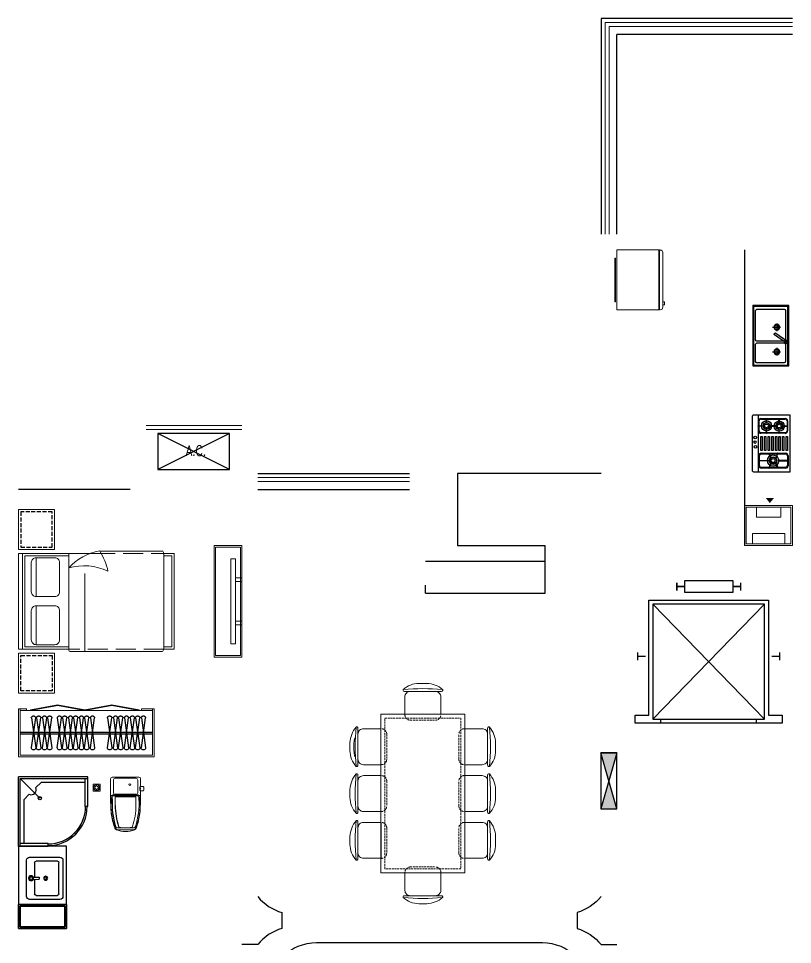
# Model space of a CAD drawing. Extents: x 109296 to 210174, y -14588 to 29909.
# Drawn here: x 186274 to 195974, y 10662 to 22262 of the extents above; entities that cross this region are included whole.
import ezdxf
from ezdxf.enums import TextEntityAlignment as Align

# ---------------------------------------------------------------- set-up
doc = ezdxf.new("R2010")
doc.units = 0
doc.header["$LTSCALE"] = 1000
doc.header["$MEASUREMENT"] = 0
doc.linetypes.add('ACAD_ISO02W100', pattern=[15, 12, -3])
doc.linetypes.add('DASH', pattern=[0.35, 0.25, -0.1])
for name, color, linetype in [('14PUB_DIM', 14, 'Continuous'), ('fd', 4, 'Continuous'), ('hz', 254, 'Continuous'), ('STAIR', 2, 'Continuous'), ('厨卫', 154, 'Continuous'), ('厨卫设备', 6, 'Continuous'), ('平面洁具', 9, 'Continuous'), ('洁具', 150, 'Continuous'), ('看线', 5, 'Continuous'), ('空调', 8, 'Continuous'), ('管井', 236, 'Continuous'), ('虚线', 251, 'Continuous'), ('铺地', 8, 'Continuous')]:
    doc.layers.add(name, color=color, linetype=linetype)
for name, color, linetype, lineweight in [('Text-I', 7, 'Continuous', 5), ('五金', 136, 'Continuous', 9), ('家具', 33, 'Continuous', 9), ('房建名称', 7, 'Continuous', 0), ('移动家具', 41, 'Continuous', 20)]:
    doc.layers.add(name, color=color, linetype=linetype, lineweight=lineweight)
doc.styles.add('DIM_FONT', font='SIMPLEX.shx', dxfattribs={"width": 0.8})

# ---------------------------------------------------------------- blocks, each defined once
blk = doc.blocks.new('A$C45025D1E')
for p, q in [((1620, 50), (220, 1490)), ((1620, 1490), (220, 50)), ((320, 0), (320, 50)), ((1520, 0), (1520, 50))]:
    blk.add_line(p, q)
at = {"const_width": 18}
for points in [[(520, 1760), (520, 1660)], [(1320, 1760), (1320, 1660)], [(620, 1710), (520, 1710)], [(1220, 1710), (1320, 1710)], [(30, 885), (30, 785)], [(130, 835), (30, 835)], [(1710, 835), (1810, 835)], [(1810, 885), (1810, 785)]]:
    blk.add_lwpolyline(points, dxfattribs=at)
for points in [[(1220, 1635), (1220, 1785), (620, 1785), (620, 1635)], [(1670, 100), (1670, 1540), (170, 1540), (170, 100), (0, 100), (0, 0), (1840, 0), (1840, 100)], [(220, 50), (220, 1490), (1620, 1490), (1620, 50)]]:
    blk.add_lwpolyline(points, close=True)
blk = doc.blocks.new('ddfdf')
at = {"layer": '洁具', "color": 0}
for p, q in [((15801, -30110), (15801, -30822)), ((16261, -30111), (15801, -30110)), ((15856, -30159), (16163, -30159)), ((15952, -30159), (15957, -30157)), ((15968, -30208), (15952, -30159)), ((15957, -30157), (15973, -30206)), ((16062, -30157), (16046, -30206)), ((16051, -30208), (16067, -30159)), ((16067, -30159), (16062, -30157)), ((16201, -30822), (16202, -30111)), ((16271, -30121), (16271, -30812)), ((15826, -30314), (15826, -30189)), ((15829, -30248), (15829, -30252)), ((15947, -30248), (15829, -30248)), ((15829, -30252), (15947, -30252)), ((15834, -30314), (15834, -30189)), ((15856, -30167), (16163, -30167)), ((15947, -30252), (15947, -30248)), ((15973, -30206), (15968, -30208)), ((16046, -30206), (16051, -30208)), ((16072, -30252), (16072, -30248)), ((16072, -30248), (16190, -30248)), ((16190, -30253), (16072, -30252)), ((16185, -30189), (16185, -30315)), ((16190, -30248), (16190, -30253)), ((16193, -30189), (16193, -30315)), ((15832, -30556), (15832, -30379)), ((15832, -30379), (15849, -30379)), ((15849, -30379), (15849, -30556)), ((16163, -30337), (15856, -30336)), ((16163, -30345), (15856, -30344)), ((15878, -30556), (15878, -30380)), ((15878, -30380), (15894, -30380)), ((15894, -30380), (15894, -30556)), ((15923, -30556), (15923, -30380)), ((15923, -30380), (15940, -30380)), ((15940, -30380), (15940, -30556)), ((15968, -30295), (15952, -30344)), ((15952, -30344), (15957, -30346)), ((15957, -30346), (15973, -30297)), ((15973, -30297), (15968, -30295)), ((15968, -30556), (15968, -30380)), ((15968, -30380), (15985, -30380)), ((15985, -30380), (15985, -30556)), ((16014, -30556), (16014, -30380)), ((16014, -30380), (16030, -30380)), ((16030, -30380), (16030, -30556)), ((16046, -30297), (16051, -30295)), ((16062, -30346), (16046, -30297)), ((16051, -30295), (16067, -30344)), ((16059, -30556), (16059, -30380)), ((16059, -30380), (16076, -30380)), ((16067, -30344), (16062, -30346)), ((16076, -30380), (16076, -30556)), ((16104, -30556), (16104, -30380)), ((16104, -30380), (16121, -30380)), ((16121, -30380), (16121, -30556)), ((16150, -30556), (16150, -30380)), ((16150, -30380), (16166, -30380)), ((16166, -30380), (16166, -30556)), ((15849, -30556), (15832, -30556)), ((15861, -30594), (16167, -30595)), ((15861, -30602), (16167, -30603)), ((15894, -30556), (15878, -30556)), ((15940, -30556), (15923, -30556)), ((15937, -30595), (15937, -30654)), ((15942, -30595), (15937, -30595)), ((15942, -30654), (15942, -30595)), ((15985, -30556), (15968, -30556)), ((16030, -30556), (16014, -30556)), ((16076, -30556), (16059, -30556)), ((16095, -30595), (16095, -30654)), ((16099, -30595), (16095, -30595)), ((16099, -30654), (16099, -30595)), ((16121, -30556), (16104, -30556)), ((16166, -30556), (16150, -30556)), ((15829, -30682), (15829, -30686)), ((15904, -30682), (15829, -30682)), ((15829, -30686), (15904, -30686)), ((15831, -30750), (15831, -30624)), ((15839, -30750), (15839, -30624)), ((15904, -30686), (15904, -30682)), ((15937, -30654), (15942, -30654)), ((15937, -30780), (15937, -30720)), ((15937, -30720), (15942, -30720)), ((15942, -30720), (15942, -30780)), ((15968, -30684), (15968, -30688)), ((16063, -30684), (15968, -30684)), ((15968, -30688), (16063, -30688)), ((16063, -30688), (16063, -30684)), ((16095, -30654), (16099, -30654)), ((16095, -30780), (16095, -30720)), ((16095, -30720), (16099, -30720)), ((16099, -30720), (16099, -30780)), ((16126, -30690), (16126, -30685)), ((16126, -30685), (16199, -30685)), ((16199, -30690), (16126, -30690)), ((16189, -30625), (16189, -30750)), ((16197, -30625), (16197, -30750)), ((16199, -30685), (16199, -30690)), ((15801, -30822), (16261, -30822)), ((16167, -30772), (15861, -30772)), ((16167, -30780), (15861, -30780)), ((15942, -30780), (15937, -30780)), ((16099, -30780), (16095, -30780))]:
    blk.add_line(p, q, dxfattribs=at)
for centre, radius in [((16013, -30253), 70.1), ((16013, -30253), 47.3), ((16013, -30253), 41.8), ((16013, -30253), 25.3), ((16235, -30426), 16.2), ((16240, -30485), 16.2), ((15936, -30685), 63.7), ((16096, -30687), 63.7), ((16238, -30542), 16.2), ((15936, -30685), 43), ((15936, -30685), 38), ((15936, -30685), 23), ((16096, -30687), 43), ((16096, -30687), 38), ((16096, -30687), 23)]:
    blk.add_circle(centre, radius, dxfattribs=at)
for centre, radius, start, end in [((15856, -30189), 30, 89.961, 179.961), ((16163, -30189), 30, 359.961, 89.961), ((16261, -30121), 10, 0, 89.961), ((15856, -30189), 22, 89.961, 179.961), ((16163, -30189), 22, 359.961, 89.961), ((15856, -30314), 30, 179.961, 269.961), ((15856, -30314), 22, 179.961, 269.961), ((16163, -30315), 30, 269.961, 359.961), ((16163, -30315), 22, 269.961, 359.961), ((15861, -30624), 30, 89.961, 179.961), ((15861, -30624), 22, 89.961, 179.961), ((16167, -30625), 30, 359.961, 89.961), ((16167, -30625), 22, 359.961, 89.961), ((15861, -30750), 30, 179.961, 269.961), ((15861, -30750), 22, 179.961, 269.961), ((16167, -30750), 30, 269.961, 359.961), ((16167, -30750), 22, 269.961, 359.961), ((16261, -30812), 10, 269.961, 0)]:
    blk.add_arc(centre, radius, start, end, dxfattribs=at)
blk = doc.blocks.new('A$C1BE601A8')
at = {"layer": '洁具', "color": 0}
for p, q in [((0, 0), (0, 450)), ((0, 450), (757, 450)), ((10, 10), (10, 440)), ((10, 440), (747, 440)), ((41, 393), (41, 50)), ((273, 408), (56, 408)), ((178, 248), (178, 348)), ((288, 50), (288, 393)), ((315, 427), (293, 411)), ((293, 411), (390, 273)), ((311, 393), (311, 50)), ((412, 288), (315, 427)), ((695, 408), (326, 408)), ((486, 248), (486, 348)), ((710, 50), (710, 393)), ((747, 440), (747, 10)), ((757, 450), (757, 0)), ((226, 300), (130, 300)), ((534, 300), (438, 300)), ((757, 0), (0, 0)), ((747, 10), (10, 10)), ((56, 35), (273, 35)), ((326, 35), (695, 35))]:
    blk.add_line(p, q, dxfattribs=at)
for centre, radius in [((178, 300), 36.1), ((178, 300), 27.1), ((486, 300), 36.1), ((486, 300), 27.1)]:
    blk.add_circle(centre, radius, dxfattribs=at)
for centre, radius, start, end in [((56, 393), 15, 90, 180), ((273, 393), 15, 0, 90), ((304, 419), 21.7, 342.6068, 267.3353), ((326, 393), 15, 90, 180), ((695, 393), 15, 0, 90), ((401, 281), 13.3, 214.971, 34.971), ((56, 50), 15, 180, 270), ((273, 50), 15, 270, 0), ((326, 50), 15, 180, 270), ((695, 50), 15, 270, 0)]:
    blk.add_arc(centre, radius, start, end, dxfattribs=at)
blk = doc.blocks.new('A$C6CE46E26')
at = {"layer": 'fd'}
blk.add_lwpolyline([(0, 284, 100, 0, 0), (62, 284, 0, 0, 0)], format="xyseb", dxfattribs=at)
at = {"layer": '家具', "color": 0}
for p, q in [((445, 98), (445, 502)), ((572, 502), (445, 502)), ((112, 452), (239, 452)), ((239, 148), (239, 452)), ((112, 148), (239, 148)), ((572, 98), (445, 98))]:
    blk.add_line(p, q, dxfattribs=at)
for points in [[(592, 0), (592, 600), (92, 600), (92, 0)], [(572, 20), (572, 580), (112, 580), (112, 20)]]:
    blk.add_lwpolyline(points, close=True, dxfattribs=at)
blk = doc.blocks.new('111')
at = {"layer": '空调', "linetype": 'ACAD_ISO02W100'}
for p, q in [((1000, 0), (0, 500)), ((1000, 500), (0, 0))]:
    blk.add_line(p, q, dxfattribs=at)
blk.add_lwpolyline([(0, 500), (0, 0), (1000, 0), (1000, 500)], close=True, dxfattribs=at)
at = {"layer": 'Text-I', "style": 'DIM_FONT', "width": 0.8}
blk.add_text('A.C.', height=140, dxfattribs=at).set_placement((675, 262), align=Align.MIDDLE_RIGHT)
blk = doc.blocks.new('A$C40221361')
at = {"color": 0}
for p, q in [((1023, 1725), (563, 1725)), ((1023, 1725), (563, 1725)), ((1610, 1725), (1150, 1725)), ((1610, 1725), (1150, 1725)), ((2196, 1725), (1736, 1725)), ((2196, 1725), (1736, 1725)), ((568, 1438), (1018, 1438)), ((1155, 1438), (1605, 1438)), ((1741, 1439), (2191, 1439)), ((100, 683), (100, 1143)), ((100, 683), (100, 1143)), ((386, 1138), (386, 688)), ((2373, 1138), (2373, 688)), ((2659, 683), (2659, 1143)), ((2659, 683), (2659, 1143)), ((1018, 388), (568, 388)), ((1605, 388), (1155, 388)), ((2191, 389), (1741, 389)), ((563, 100), (1023, 100)), ((563, 100), (1023, 100)), ((1150, 100), (1610, 100)), ((1150, 100), (1610, 100)), ((1736, 100), (2196, 100)), ((1736, 100), (2196, 100))]:
    blk.add_line(p, q, dxfattribs=at)
at = {"color": 0, "linetype": 'DASH', "ltscale": 0.1}
for p, q in [((950, 1365), (635, 1365)), ((950, 1365), (635, 1365)), ((1537, 1365), (1222, 1365)), ((1537, 1365), (1222, 1365)), ((2124, 1365), (1809, 1365)), ((2124, 1365), (1809, 1365)), ((460, 756), (460, 1071)), ((460, 756), (460, 1071)), ((2299, 756), (2299, 1071)), ((2299, 756), (2299, 1071)), ((635, 460), (950, 460)), ((635, 460), (950, 460)), ((1222, 460), (1537, 460)), ((1222, 460), (1537, 460)), ((1809, 460), (2124, 460)), ((1809, 460), (2124, 460))]:
    blk.add_line(p, q, dxfattribs=at)
at = {"color": 0, "linetype": 'DASH'}
for p, q in [((1605, 388), (1605, 393)), ((1605, 388), (1605, 393)), ((2191, 389), (2191, 393)), ((2191, 389), (2191, 393))]:
    blk.add_line(p, q, dxfattribs=at)
at = {"color": 0}
for points in [[(1018, 1438), (1018, 1657, 0.414214), (950, 1725), (1023, 1725, 0.319431), (1041, 1737, 0.307703), (1039, 1748, 0.187559), (842, 1825), (743, 1825, 0.171658), (547, 1748, 0.324647), (544, 1737, 0.302537), (563, 1725), (635, 1725, 0.414214), (568, 1657), (568, 1438)], [(1605, 1439), (1605, 1657, 0.414214), (1537, 1725), (1610, 1725, 0.319431), (1628, 1737, 0.307703), (1625, 1748, 0.187559), (1429, 1825), (1330, 1825, 0.171658), (1134, 1748, 0.324647), (1131, 1737, 0.302537), (1150, 1725), (1222, 1725, 0.414214), (1155, 1657), (1155, 1438)], [(2191, 1439), (2191, 1657, 0.414214), (2124, 1725), (2196, 1725, 0.319431), (2215, 1737, 0.307703), (2212, 1748, 0.187559), (2016, 1825), (1917, 1825, 0.171658), (1721, 1748, 0.324647), (1718, 1737, 0.302537), (1736, 1725), (1809, 1725, 0.414214), (1741, 1657), (1741, 1439)], [(1155, 388), (1018, 388), (1018, 168, -0.414214), (950, 100), (1023, 100, -0.319431), (1041, 88, -0.307703), (1039, 76, -0.187559), (842, 0), (743, 0, -0.171658), (547, 76, -0.324647), (544, 88, -0.302537), (563, 100), (635, 100, -0.414214), (568, 168), (568, 388), (386, 388), (386, 1438)], [(386, 688), (168, 688, -0.414214), (100, 756), (100, 683, -0.319431), (88, 665, -0.307703), (76, 668, -0.187559), (0, 864), (0, 963, -0.171658), (76, 1159, -0.324647), (88, 1162, -0.302537), (100, 1143), (100, 1071, -0.414214), (168, 1138), (386, 1138)], [(2373, 688), (2592, 688, 0.414214), (2659, 756), (2659, 683, 0.319431), (2672, 665, 0.307703), (2683, 668, 0.187559), (2759, 864), (2759, 963, 0.171658), (2683, 1159, 0.324647), (2672, 1162, 0.302537), (2659, 1143), (2659, 1071, 0.414214), (2592, 1138), (2373, 1138)], [(1605, 388), (1605, 168, -0.414214), (1537, 100), (1610, 100, -0.319431), (1628, 88, -0.307703), (1625, 76, -0.187559), (1429, 0), (1330, 0, -0.171658), (1134, 76, -0.324647), (1131, 88, -0.302537), (1150, 100), (1222, 100, -0.414214), (1155, 168), (1155, 388)], [(2191, 389), (2191, 168, -0.414214), (2124, 100), (2196, 100, -0.319431), (2215, 88, -0.307703), (2212, 76, -0.187559), (2016, 0), (1917, 0, -0.171658), (1721, 76, -0.324647), (1718, 88, -0.302537), (1736, 100), (1809, 100, -0.414214), (1741, 168), (1741, 389)], [(918, 62, -0.079824), (842, 50), (744, 50, -0.059527), (682, 60, -0.059527)]]:
    blk.add_lwpolyline(points, format="xyb", dxfattribs=at)
for points in [[(568, 1438), (386, 1438), (386, 913)], [(1155, 1438), (1018, 1438)], [(2373, 913), (2373, 1438), (1155, 1438)], [(2373, 1438), (2373, 388), (1605, 388)]]:
    blk.add_lwpolyline(points, dxfattribs=at)
at = {"color": 0, "linetype": 'DASH', "ltscale": 0.1}
blk.add_lwpolyline([(436, 438), (436, 1388), (2323, 1388), (2323, 438)], close=True, dxfattribs=at)
at = {"color": 0}
for centre, start, end in [((793, -953), 84.8023, 95.1977), ((793, -953), 84.8023, 95.1977), ((1380, -953), 84.8023, 95.1977), ((1380, -953), 84.8023, 95.1977), ((1966, -953), 84.8023, 95.1977), ((1966, -953), 84.8023, 95.1977), ((2778, 913), 174.8023, 185.1977), ((2778, 913), 174.8023, 185.1977), ((-19, 913), 354.8023, 5.1977), ((-19, 913), 354.8023, 5.1977), ((793, 2778), 264.8023, 275.1977), ((793, 2778), 264.8023, 275.1977), ((1380, 2778), 264.8023, 275.1977), ((1380, 2778), 264.8023, 275.1977), ((1966, 2778), 264.8023, 275.1977), ((1966, 2778), 264.8023, 275.1977)]:
    blk.add_arc(centre, 2713, start, end, dxfattribs=at)
at = {"color": 0, "linetype": 'DASH', "ltscale": 0.1}
for centre, start, end in [((635, 1432), 180, 270), ((635, 1432), 180, 270), ((950, 1432), 270, 0), ((950, 1432), 270, 0), ((1222, 1432), 180, 270), ((1222, 1432), 180, 270), ((1537, 1432), 270, 0), ((1537, 1432), 270, 0), ((1809, 1432), 180, 270), ((1809, 1432), 180, 270), ((2124, 1432), 270, 0), ((2124, 1432), 270, 0), ((393, 1071), 0, 90), ((393, 1071), 0, 90), ((2367, 1071), 90, 180), ((2367, 1071), 90, 180), ((393, 756), 270, 0), ((393, 756), 270, 0), ((2367, 756), 180, 270), ((2367, 756), 180, 270), ((635, 393), 90, 180), ((635, 393), 90, 180), ((950, 393), 0, 90), ((950, 393), 0, 90), ((1222, 393), 90, 180), ((1537, 393), 0, 90), ((1537, 393), 0, 90), ((1809, 393), 90, 180), ((2124, 393), 0, 90), ((2124, 393), 0, 90)]:
    blk.add_arc(centre, 67.5, start, end, dxfattribs=at)
blk = doc.blocks.new('A$C18784298')
at = {"layer": '移动家具', "color": 251, "ltscale": 40}
for points in [[(0, 1066), (58, 1066), (58, 0), (0, 0)], [(58, 828), (140, 828), (140, 780), (58, 780)], [(58, 239), (140, 239), (140, 287), (58, 287)]]:
    blk.add_lwpolyline(points, close=True, dxfattribs=at)
blk = doc.blocks.new('ytjhgkj')
at = {"layer": '移动家具', "color": 0, "ltscale": 0.5}
blk.add_lwpolyline([(34949, 26116), (34599, 26116), (34599, 27516), (34949, 27516)], close=True, dxfattribs=at)
at = {"layer": '移动家具', "color": 0, "ltscale": 40}
blk.add_lwpolyline([(34929, 26136), (34619, 26136), (34619, 27496), (34929, 27496)], close=True, dxfattribs=at)
at = {"layer": '虚线', "xscale": -1}
blk.add_blockref('A$C18784298', (34739, 26283), dxfattribs=at)
blk = doc.blocks.new('yg2')
at = {"layer": '家具', "color": 0}
for p, q in [((429074, 225511), (429074, 226111)), ((430774, 226111), (429074, 226111)), ((429094, 226091), (430754, 226091)), ((429094, 225511), (429094, 226091)), ((430754, 225511), (430754, 226091)), ((430774, 225511), (430774, 226111)), ((429074, 225511), (429094, 225511)), ((429174, 225531), (429094, 225531)), ((429174, 225511), (429094, 225511)), ((429174, 225531), (429174, 225511)), ((430234, 225531), (430754, 225531)), ((430614, 225531), (430614, 225511)), ((430614, 225511), (430754, 225511)), ((430754, 225511), (430774, 225511))]:
    blk.add_line(p, q, dxfattribs=at)
for points in [[(429094, 225531), (430754, 225531), (430754, 226091), (429094, 226091)], [(429224, 225521), (429564, 225458), (429565, 225468), (429225, 225531)], [(429904, 225521), (429564, 225458), (429562, 225468), (429902, 225531)], [(429904, 225521), (430244, 225458), (430245, 225468), (429905, 225531)], [(430584, 225521), (430244, 225458), (430242, 225468), (430582, 225531)]]:
    blk.add_lwpolyline(points, close=True, dxfattribs=at)
at = {"layer": '虚线', "color": 0}
for p, q in [((429235, 225999), (429289, 225624)), ((429235, 225624), (429289, 225999)), ((429269, 226021), (429254, 226021)), ((429299, 225999), (429353, 225624)), ((429299, 225624), (429353, 225999)), ((429333, 226021), (429319, 226021)), ((429373, 225999), (429427, 225624)), ((429373, 225624), (429427, 225999)), ((429407, 226021), (429392, 226021)), ((429437, 225999), (429491, 225624)), ((429437, 225624), (429491, 225999)), ((429471, 226021), (429457, 226021)), ((429560, 225999), (429614, 225624)), ((429560, 225624), (429614, 225999)), ((429594, 226021), (429580, 226021)), ((429624, 225999), (429678, 225624)), ((429624, 225624), (429678, 225999)), ((429658, 226021), (429644, 226021)), ((429698, 225999), (429752, 225624)), ((429698, 225624), (429752, 225999)), ((429732, 226021), (429718, 226021)), ((429762, 225999), (429816, 225624)), ((429762, 225624), (429816, 225999)), ((429796, 226021), (429782, 226021)), ((429836, 225999), (429890, 225624)), ((429836, 225624), (429890, 225999)), ((429870, 226021), (429856, 226021)), ((429900, 225999), (429954, 225624)), ((429900, 225624), (429954, 225999)), ((429934, 226021), (429920, 226021)), ((429974, 225999), (430028, 225624)), ((429974, 225624), (430028, 225999)), ((430008, 226021), (429994, 226021)), ((430189, 225999), (430243, 225624)), ((430189, 225624), (430243, 225999)), ((430223, 226021), (430209, 226021)), ((430262, 225999), (430316, 225624)), ((430262, 225624), (430316, 225999)), ((430296, 226021), (430282, 226021)), ((430327, 225999), (430381, 225624)), ((430327, 225624), (430381, 225999)), ((430361, 226021), (430346, 226021)), ((430400, 225999), (430454, 225624)), ((430400, 225624), (430454, 225999)), ((430434, 226021), (430420, 226021)), ((430475, 225999), (430529, 225624)), ((430475, 225624), (430529, 225999)), ((430509, 226021), (430494, 226021)), ((430539, 225999), (430593, 225624)), ((430539, 225624), (430593, 225999)), ((430573, 226021), (430559, 226021)), ((430613, 225999), (430667, 225624)), ((430613, 225624), (430667, 225999)), ((430647, 226021), (430632, 226021)), ((429094, 225821), (430754, 225821)), ((429094, 225801), (430754, 225801)), ((429269, 225601), (429254, 225601)), ((429333, 225601), (429319, 225601)), ((429407, 225601), (429392, 225601)), ((429471, 225601), (429457, 225601)), ((429594, 225601), (429580, 225601)), ((429658, 225601), (429644, 225601)), ((429732, 225601), (429718, 225601)), ((429796, 225601), (429782, 225601)), ((429870, 225601), (429856, 225601)), ((429934, 225601), (429920, 225601)), ((430008, 225601), (429994, 225601)), ((430223, 225601), (430209, 225601)), ((430296, 225601), (430282, 225601)), ((430361, 225601), (430346, 225601)), ((430434, 225601), (430420, 225601)), ((430509, 225601), (430494, 225601)), ((430573, 225601), (430559, 225601)), ((430647, 225601), (430632, 225601))]:
    blk.add_line(p, q, dxfattribs=at)
for centre, start, end in [((429254, 226001), 90, 187.5946), ((429269, 226001), 352.4054, 90), ((429319, 226001), 90, 187.5946), ((429333, 226001), 352.4054, 90), ((429392, 226001), 90, 187.5946), ((429407, 226001), 352.4054, 90), ((429457, 226001), 90, 187.5946), ((429471, 226001), 352.4054, 90), ((429580, 226001), 90, 187.5946), ((429594, 226001), 352.4054, 90), ((429644, 226001), 90, 187.5946), ((429658, 226001), 352.4054, 90), ((429718, 226001), 90, 187.5946), ((429732, 226001), 352.4054, 90), ((429782, 226001), 90, 187.5946), ((429796, 226001), 352.4054, 90), ((429856, 226001), 90, 187.5946), ((429870, 226001), 352.4054, 90), ((429920, 226001), 90, 187.5946), ((429934, 226001), 352.4054, 90), ((429994, 226001), 90, 187.5946), ((430008, 226001), 352.4054, 90), ((430209, 226001), 90, 187.5946), ((430223, 226001), 352.4054, 90), ((430282, 226001), 90, 187.5946), ((430296, 226001), 352.4054, 90), ((430346, 226001), 90, 187.5946), ((430361, 226001), 352.4054, 90), ((430420, 226001), 90, 187.5946), ((430434, 226001), 352.4054, 90), ((430494, 226001), 90, 187.5946), ((430509, 226001), 352.4054, 90), ((430559, 226001), 90, 187.5946), ((430573, 226001), 352.4054, 90), ((430632, 226001), 90, 187.5946), ((430647, 226001), 352.4054, 90), ((429254, 225621), 172.4054, 270), ((429269, 225621), 270, 7.5946), ((429319, 225621), 172.4054, 270), ((429333, 225621), 270, 7.5946), ((429392, 225621), 172.4054, 270), ((429407, 225621), 270, 7.5946), ((429457, 225621), 172.4054, 270), ((429471, 225621), 270, 7.5946), ((429580, 225621), 172.4054, 270), ((429594, 225621), 270, 7.5946), ((429644, 225621), 172.4054, 270), ((429658, 225621), 270, 7.5946), ((429718, 225621), 172.4054, 270), ((429732, 225621), 270, 7.5946), ((429782, 225621), 172.4054, 270), ((429796, 225621), 270, 7.5946), ((429856, 225621), 172.4054, 270), ((429870, 225621), 270, 7.5946), ((429920, 225621), 172.4054, 270), ((429934, 225621), 270, 7.5946), ((429994, 225621), 172.4054, 270), ((430008, 225621), 270, 7.5946), ((430209, 225621), 172.4054, 270), ((430223, 225621), 270, 7.5946), ((430282, 225621), 172.4054, 270), ((430296, 225621), 270, 7.5946), ((430346, 225621), 172.4054, 270), ((430361, 225621), 270, 7.5946), ((430420, 225621), 172.4054, 270), ((430434, 225621), 270, 7.5946), ((430494, 225621), 172.4054, 270), ((430509, 225621), 270, 7.5946), ((430559, 225621), 172.4054, 270), ((430573, 225621), 270, 7.5946), ((430632, 225621), 172.4054, 270), ((430647, 225621), 270, 7.5946)]:
    blk.add_arc(centre, 20, start, end, dxfattribs=at)
at = {"layer": '虚线', "color": 0, "style": 'DIM_FONT', "width": 0.7, "flags": 9}
for tag, p in [('XSIZE', (429263, 225797)), ('YSIZE', (429263, 225797)), ('XSIZE', (429327, 225797)), ('YSIZE', (429327, 225797)), ('XSIZE', (429401, 225797)), ('YSIZE', (429401, 225797)), ('XSIZE', (429465, 225797)), ('YSIZE', (429465, 225797)), ('XSIZE', (429588, 225797)), ('YSIZE', (429588, 225797)), ('XSIZE', (429653, 225797)), ('YSIZE', (429653, 225797)), ('XSIZE', (429726, 225797)), ('YSIZE', (429726, 225797)), ('XSIZE', (429791, 225797)), ('YSIZE', (429791, 225797)), ('XSIZE', (429864, 225797)), ('YSIZE', (429864, 225797)), ('XSIZE', (429929, 225797)), ('YSIZE', (429929, 225797)), ('XSIZE', (430002, 225797)), ('YSIZE', (430002, 225797)), ('XSIZE', (430217, 225797)), ('YSIZE', (430217, 225797)), ('XSIZE', (430291, 225797)), ('YSIZE', (430291, 225797)), ('XSIZE', (430355, 225797)), ('YSIZE', (430355, 225797)), ('XSIZE', (430429, 225797)), ('YSIZE', (430429, 225797)), ('XSIZE', (430503, 225797)), ('YSIZE', (430503, 225797)), ('XSIZE', (430567, 225797)), ('YSIZE', (430567, 225797)), ('XSIZE', (430641, 225797)), ('YSIZE', (430641, 225797))]:
    blk.add_attdef(tag, p, '', height=0.5, rotation=180, dxfattribs=at)
blk = doc.blocks.new('rtyrytr')
at = {"layer": '移动家具', "color": 0}
for p, q in [((439002, 224612), (438373, 224612)), ((438373, 223412), (438373, 224612)), ((438423, 223412), (438423, 224612)), ((438453, 223442), (438453, 224582)), ((439002, 224582), (438453, 224582)), ((439002, 223412), (439002, 224622)), ((440173, 224642), (439022, 224642)), ((439203, 223664), (439203, 224642)), ((440193, 223412), (440193, 224612)), ((440193, 224612), (440323, 224612)), ((440193, 224582), (440293, 224582)), ((440293, 223442), (440293, 224582)), ((440323, 223412), (440323, 224612)), ((438593, 224556), (438593, 224069)), ((438593, 223467), (438593, 223954)), ((439002, 223442), (438453, 223442)), ((440193, 223442), (440293, 223442)), ((439335, 223412), (438373, 223412)), ((440173, 223382), (439390, 223382)), ((440193, 223412), (440323, 223412))]:
    blk.add_line(p, q, dxfattribs=at)
at = {"layer": '移动家具', "color": 0, "linetype": 'DASH'}
for p, q in [((440193, 224612), (439002, 224612)), ((439335, 223412), (440193, 223412))]:
    blk.add_line(p, q, dxfattribs=at)
at = {"layer": '移动家具', "color": 0}
for points in [[(438823, 225162), (438373, 225162), (438373, 224662), (438823, 224662), (438823, 225162), (438743, 225162)], [(438823, 222862), (438373, 222862), (438373, 223362), (438823, 223362), (438823, 222862), (438743, 222862)]]:
    blk.add_lwpolyline(points, dxfattribs=at)
for points in [[(438593, 224556), (438828, 224556, -0.414214), (438888, 224496), (438888, 224129, -0.414214), (438828, 224069), (438593, 224069, -0.414214), (438533, 224129), (438533, 224496, -0.414214)], [(438593, 223467), (438828, 223467, 0.414214), (438888, 223527), (438888, 223894, 0.414214), (438828, 223954), (438593, 223954, 0.414214), (438533, 223894), (438533, 223527, 0.414214)]]:
    blk.add_lwpolyline(points, format="xyb", close=True, dxfattribs=at)
blk.add_lwpolyline([(439002, 223594, 0.183931), (439494, 223636, -0.088637), (439390, 223382, 28871.271551)], format="xyb", dxfattribs=at)
for centre, radius, start, end in [((439022, 224622), 20, 90, 180), ((440162, 224613), 30.7, 357.6884, 69.6917), ((439495, 224034), 661, 221.7382, 260.8368), ((440162, 223410), 30.7, 290.3566, 2.3152)]:
    blk.add_arc(centre, radius, start, end, dxfattribs=at)
at = {"layer": '虚线', "linetype": 'DASH', "ltscale": 0.2}
for points in [[(438793, 225132), (438403, 225132), (438403, 224692), (438793, 224692)], [(438793, 222892), (438403, 222892), (438403, 223332), (438793, 223332)]]:
    blk.add_lwpolyline(points, close=True, dxfattribs=at)
blk = doc.blocks.new('lyf')
at = {"layer": '厨卫设备', "color": 0}
for p, q in [((34491, 16909), (34121, 16909)), ((34121, 16909), (34121, 16039)), ((34141, 16059), (34141, 16909)), ((34491, 16874), (34141, 16874)), ((34191, 16874), (34191, 16321)), ((34491, 16909), (34491, 16874)), ((34823, 16741), (34837, 16755)), ((34956, 16409), (34956, 16059)), ((34991, 16409), (34956, 16409)), ((34991, 16409), (34991, 16039)), ((34141, 16059), (34388, 16306)), ((34191, 16321), (34254, 16257)), ((34339, 16172), (34403, 16109)), ((34991, 16039), (34121, 16039)), ((34991, 16059), (34141, 16059)), ((34956, 16109), (34403, 16109))]:
    blk.add_line(p, q, dxfattribs=at)
blk.add_circle((34388, 16306), 20, dxfattribs=at)
for centre, radius, start, end in [((34491, 16409), 490, 0.0021, 90.0021), ((34491, 16409), 470, 0.0021, 90.0021), ((34279, 16197), 65, 337.6219, 112.3822)]:
    blk.add_arc(centre, radius, start, end, dxfattribs=at)
blk = doc.blocks.new('A$C56722DB7')
at = {"layer": '五金', "color": 0}
for points in [[(86, 86), (86, 0), (0, 0), (0, 86)], [(10, 43), (10, 42), (26, 42), (26, 43)], [(20, 66), (19, 65), (30, 54), (31, 55)], [(19, 20), (21, 19), (32, 30), (30, 31)], [(43, 76), (42, 76), (42, 60), (43, 60)], [(43, 10), (44, 10), (44, 26), (43, 26)], [(66, 66), (65, 67), (54, 56), (55, 55)], [(66, 19), (67, 21), (56, 32), (55, 30)], [(76, 43), (76, 44), (60, 44), (60, 43)]]:
    blk.add_lwpolyline(points, close=True, dxfattribs=at)
blk.add_circle((43, 43), 36.6, dxfattribs=at)
blk = doc.blocks.new('ma2')
at = {"layer": '厨卫', "color": 0}
for centre, radius, start, end in [((712, -340), 881, 175.7103, 198.2941), ((704, -353), 834, 180.1819, 198.4973)]:
    blk.add_arc(centre, radius, start, end, dxfattribs=at)
at = {"layer": '家具', "color": 0}
for p, q in [((0, 0), (-166, 0)), ((0, 0), (166, 0)), ((-189, -22), (-189, -274)), ((-153, -36), (-153, -198)), ((0, -14), (-130, -14)), ((0, -14), (130, -14)), ((153, -36), (153, -198)), ((189, -22), (189, -122)), ((-180, -230), (-139, -212)), ((-180, -230), (-180, -316)), ((-180, -230), (0, -230)), ((-139, -212), (0, -212)), ((-130, -220), (0, -220)), ((139, -212), (0, -212)), ((130, -220), (0, -220)), ((180, -230), (0, -230)), ((180, -230), (139, -212)), ((180, -125), (180, -165)), ((180, -230), (180, -316)), ((192, -118), (187, -118)), ((192, -172), (187, -172)), ((189, -121), (189, -130)), ((189, -137), (189, -146)), ((189, -153), (189, -162)), ((189, -170), (189, -274)), ((192, -118), (222, -118)), ((192, -172), (222, -172)), ((230, -125), (230, -165)), ((-176, -279), (-176, -280)), ((-166, -274), (-171, -274)), ((-166, -253), (-166, -274)), ((-148, -235), (0, -235)), ((-130, -250), (-130, -356)), ((0, -247), (-127, -247)), ((-119, -247), (0, -247)), ((148, -235), (0, -235)), ((119, -247), (0, -247)), ((0, -247), (127, -247)), ((130, -250), (130, -356)), ((166, -253), (166, -274)), ((166, -274), (171, -274)), ((176, -279), (176, -280)), ((-77, -636), (-102, -636)), ((93, -660), (-93, -660)), ((-68, -636), (-77, -636)), ((-68, -636), (0, -636)), ((68, -636), (0, -636)), ((0, -660), (93, -660)), ((68, -636), (77, -636)), ((77, -636), (102, -636))]:
    blk.add_line(p, q, dxfattribs=at)
blk.add_circle((53, -94), 11.4, dxfattribs=at)
for centre, radius, start, end in [((-166, -22), 22.5, 90, 180), ((166, -22), 22.5, 0, 90), ((-130, -36), 22.5, 90, 180), ((130, -36), 22.5, 0, 90), ((-130, -198), 22.5, 180, 270), ((130, -198), 22.5, 270, 0), ((187, -125), 7.2, 90, 180), ((187, -165), 7.2, 180, 270), ((222, -125), 7.2, 0, 90), ((222, -165), 7.2, 270, 0), ((6806, -15), 7000, 182.1248, 183.6001), ((316, -367), 499, 170.0177, 190.1149), ((-171, -279), 4.5, 90, 180), ((-148, -253), 18, 90, 180), ((-127, -250), 3.6, 90, 180), ((-712, -340), 881, 341.7059, 4.2897), ((127, -250), 3.6, 0, 90), ((148, -253), 18, 0, 90), ((171, -279), 4.5, 0, 90), ((-316, -367), 499, 349.8851, 9.9823), ((-6806, -15), 7000, 356.3999, 357.8752), ((749, -321), 939, 188.1773, 199.5371), ((594, -353), 776, 187.5237, 201.3401), ((-704, -353), 834, 341.5027, 359.8181), ((-594, -353), 776, 338.6599, 352.4763), ((-749, -321), 939, 340.4627, 351.8238), ((-123, -630), 13.5, 199.5371, 212.7351), ((-70, -597), 75.7, 212.7351, 236.2527), ((-116, -630), 13.5, 201.3401, 225.0457), ((117, -396), 344, 225.0457, 228.0777), ((-100, -611), 25.3, 193.7471, 265.3876), ((-92, -626), 34, 231.9313, 272.5793), ((-13, -423), 257, 247.1573, 272.879), ((-70, -612), 18, 198.4973, 250.8187), ((-15, -386), 250, 255.8484, 273.4075), ((15, -386), 250, 266.5925, 284.1516), ((13, -423), 257, 267.121, 292.8427), ((70, -612), 18, 289.1813, 341.5027), ((92, -626), 34, 267.4207, 308.0687), ((100, -611), 25.3, 274.6124, 346.2529), ((70, -597), 75.7, 303.7473, 327.2649), ((-117, -396), 344, 311.9223, 314.9543), ((116, -630), 13.5, 314.9543, 338.6599), ((123, -630), 13.5, 327.2649, 340.4629)]:
    blk.add_arc(centre, radius, start, end, dxfattribs=at)
blk = doc.blocks.new('x6')
at = {"layer": '厨卫', "color": 0}
for p, q in [((227, 0), (-227, 0)), ((-265, -38), (-265, -419)), ((-195, -102), (-16, -102)), ((-19, -57), (-32, -57)), ((-13, -43), (-23, -34)), ((-13, -70), (-22, -80)), ((-16, -84), (-13, -158)), ((0, -38), (0, -24)), ((0, -75), (0, -89)), ((22, -33), (13, -43)), ((23, -79), (13, -70)), ((16, -84), (13, -158)), ((16, -102), (195, -102)), ((19, -57), (32, -57)), ((265, -419), (265, -38)), ((-214, -387), (-214, -121)), ((-13, -158), (13, -158)), ((214, -121), (214, -387)), ((-227, -457), (227, -457)), ((195, -406), (-195, -406))]:
    blk.add_line(p, q, dxfattribs=at)
for centre, radius in [((0, -57), 32.3), ((0, -57), 18.8), ((-1, -241), 25.4), ((-1, -241), 16)]:
    blk.add_circle(centre, radius, dxfattribs=at)
for centre, radius, start, end in [((-227, -38), 38.1, 90, 180), ((227, -38), 38.1, 0, 90), ((-195, -121), 19.1, 90, 180), ((195, -121), 19.1, 0, 90), ((-227, -419), 38.1, 180, 270), ((-195, -387), 19.1, 180, 270), ((195, -387), 19.1, 270, 0), ((227, -419), 38.1, 270, 0)]:
    blk.add_arc(centre, radius, start, end, dxfattribs=at)
blk = doc.blocks.new('A$C0C200289')
at = {"layer": '家具', "color": 0}
for p, q in [((-150, 72), (-150, 597)), ((600, 597), (-150, 597)), ((500, 623), (-48, 623)), ((-48, 613), (-48, 623)), ((500, 613), (-48, 613)), ((500, 613), (500, 623)), ((600, 72), (600, 597)), ((-144, 72), (-150, 72)), ((-150, 53), (-150, 62)), ((-144, 62), (-150, 62)), ((594, 72), (-144, 72)), ((-144, 62), (-144, 72)), ((594, 62), (-144, 62)), ((568, 22), (-118, 22)), ((499, 22), (499, 0)), ((535, 22), (535, 0)), ((594, 62), (594, 72)), ((594, 72), (600, 72)), ((594, 62), (600, 62)), ((600, 53), (600, 62)), ((499, 0), (535, 0))]:
    blk.add_line(p, q, dxfattribs=at)
for centre, start, end in [((-118, 53), 180, 270), ((568, 53), 270, 0)]:
    blk.add_arc(centre, 31.5, start, end, dxfattribs=at)
blk = doc.blocks.new('XFS')
at = {"layer": '14PUB_DIM'}
blk.add_hatch(color=256, dxfattribs=at).paths.add_polyline_path([(1104652, -51269), (1104452, -51269), (1104652, -51969), (1104452, -51969)])
for p, q in [((1104452, -51969), (1104652, -51269)), ((1104452, -51269), (1104652, -51969))]:
    blk.add_line(p, q, dxfattribs=at)
blk.add_lwpolyline([(1104452, -51969), (1104652, -51969), (1104652, -51269), (1104452, -51269)], close=True, dxfattribs=at)
blk.add_lwpolyline([(1104652, -51269), (1104452, -51269), (1104652, -51969), (1104452, -51969), (1104652, -51269)], dxfattribs=at)

msp = doc.modelspace()

# ---------------------------------------------------------------- linework, layer by layer
at = {"layer": '厨卫'}
for p, q in [((195374, 19362), (195374, 15662)), ((193574, 16562), (191774, 16562)), ((191774, 16562), (191774, 15662)), ((191774, 15662), (192874, 15662)), ((192874, 15062), (192874, 15662)), ((191374, 15462), (192874, 15462)), ((191374, 15062), (191374, 15162))]:
    msp.add_line(p, q, dxfattribs=at)
msp.add_lwpolyline([(191374, 15062), (192874, 15062)], dxfattribs=at)
msp.add_lwpolyline([(186874, 11892), (186874, 11892), (186274, 11892), (186274, 10862), (186874, 10862), (186874, 11153)], close=True, dxfattribs=at)
at = {"layer": '家具'}
for p, q in [((187874, 17162), (189074, 17162)), ((187874, 17112), (189074, 17112)), ((189274, 16512), (191174, 16512)), ((189274, 16462), (191174, 16462))]:
    msp.add_line(p, q, dxfattribs=at)
for points in [[(195974, 22212), (193624, 22212), (193624, 19562)], [(195974, 22162), (193674, 22162), (193674, 19562)]]:
    msp.add_lwpolyline(points, dxfattribs=at)
at = {"layer": '平面洁具'}
for points in [[(186274, 11162), (186874, 11162), (186874, 10862), (186274, 10862)], [(186294, 11142), (186854, 11142), (186854, 10882), (186294, 10882)]]:
    msp.add_lwpolyline(points, close=True, dxfattribs=at)
at = {"layer": '看线'}
for p, q in [((193774, 19562), (193774, 22062)), ((195974, 22062), (193774, 22062)), ((189274, 16562), (191174, 16562)), ((187674, 16362), (186274, 16362)), ((189274, 16362), (191174, 16362))]:
    msp.add_line(p, q, dxfattribs=at)
msp.add_lwpolyline([(195974, 22262), (193574, 22262), (193574, 19562)], dxfattribs=at)
at = {"layer": '管井'}
for points in [[(186874, 11162), (186274, 11162), (186274, 10862), (186874, 10862)], [(186854, 11142), (186294, 11142), (186294, 10882), (186854, 10882)]]:
    msp.add_lwpolyline(points, close=True, dxfattribs=at)
at = {"layer": '铺地'}
for points in [[(189274, 11262, 0.153943), (189574, 11062), (189574, 11062), (189574, 10862, 0.153943), (189274, 10662), (189074, 10662), (189074, 10662)], [(193574, 11262, -0.153943), (193274, 11062), (193274, 11062), (193274, 10862, -0.153943), (193574, 10662), (193774, 10662), (193774, 10662)]]:
    msp.add_lwpolyline(points, format="xyb", dxfattribs=at)
msp.add_lwpolyline([(190008, 10685), (192839, 10685, -0.414214), (193439, 10085), (193439, 10039, -0.414214), (192839, 9439), (190008, 9439, -0.414214), (189408, 10039), (189408, 10085, -0.414214)], format="xyb", close=True, dxfattribs=at)

# ---------------------------------------------------------------- block references
at = {"layer": 'hz', "rotation": 180}
msp.add_blockref('XFS', (1298225, -38907), dxfattribs=at)
at = {"layer": 'STAIR', "xscale": -1}
msp.add_blockref('A$C45025D1E', (195844, 13436), dxfattribs=at)
at = {"layer": '厨卫', "xscale": -1}
for name, p, rotation in [('A$C0C200289', (194370, 19212), 90), ('A$C1BE601A8', (195477, 17909), 269.9999999466392), ('x6', (186374, 11491), 90)]:
    msp.add_blockref(name, p, dxfattribs=dict(at, rotation=rotation))
at = {"layer": '厨卫'}
for name, p, rotation in [('ddfdf', (211744, -13529), 180), ('lyf', (170235, 46882), 270), ('A$C56722DB7', (187210, 12669), 270)]:
    msp.add_blockref(name, p, dxfattribs=dict(at, rotation=rotation))
msp.add_blockref('ma2', (187615, 12758), dxfattribs=at)
at = {"layer": '家具', "xscale": -1, "rotation": 180}
for name, p in [('rtyrytr', (-252099, 238973)), ('yg2', (-242800, 239123))]:
    msp.add_blockref(name, p, dxfattribs=at)
at = {"layer": '家具'}
for name, p, rotation in [('ytjhgkj', (223673, 41777), 180), ('A$C40221361', (190428, 13932), 270)]:
    msp.add_blockref(name, p, dxfattribs=dict(at, rotation=rotation))
at = {"layer": '房建名称', "xscale": 0.8999999999068677, "yscale": 0.9000000000232831, "zscale": 0.9}
msp.add_blockref('111', (188019, 16612), dxfattribs=at)
at = {"layer": '管井', "xscale": -1, "rotation": 90}
msp.add_blockref('A$C6CE46E26', (195974, 16254), dxfattribs=at)

doc.saveas('drawing.dxf')
